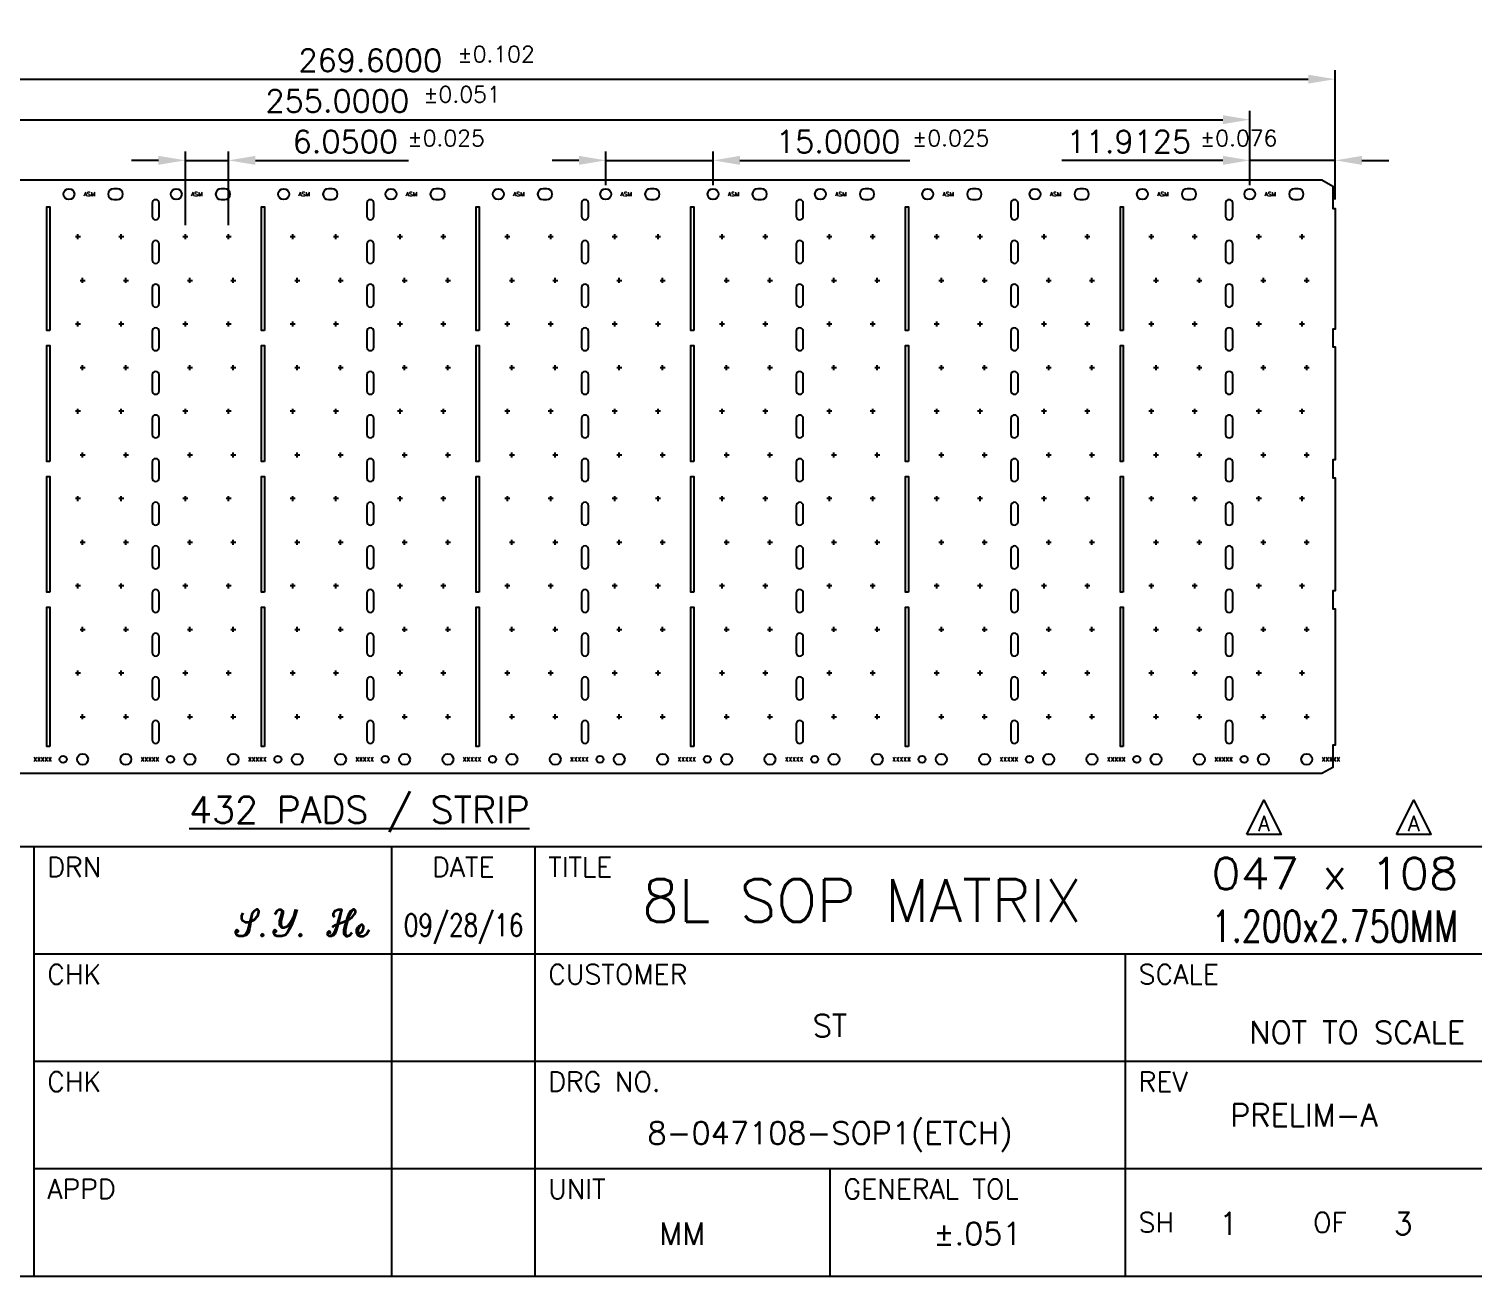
# Model space of a CAD drawing. Extents: x 5 to 821, y 9 to 392.
# Drawn here: x 114.5 to 275.9, y 9 to 148.5 of the extents above; entities that cross this region are included whole.
import ezdxf
from ezdxf.enums import TextEntityAlignment as Align
from ezdxf.lldxf.tags import DXFTag

# ---------------------------------------------------------------- set-up
doc = ezdxf.new("R2010")
doc.units = 0
doc.header["$LTSCALE"] = 8
doc.header["$MEASUREMENT"] = 0
for name, color, linetype in [('CEN', 2, 'CENTER'), ('COIN-LINE', 4, 'Continuous'), ('DIM', 7, 'Continuous'), ('DRAWING-SHEET', 6, 'Continuous'), ('LF-LINE', 1, 'Continuous'), ('PKG-OUT', 3, 'HIDDEN')]:
    doc.layers.add(name, color=color, linetype=linetype)
doc.styles.add('ROMANS', font='romans', dxfattribs={"height": 2.5})
doc.styles.add('SCRIPTC', font='scriptc', dxfattribs={"height": 2.5})
doc.styles.add('SIMPLEX', font='SIMPLEX.shx', dxfattribs={"height": 3})
tags = doc.linetypes.add('CENTER', pattern=[2, 1.25, -0.25, 0.25, -0.25]).pattern_tags.tags
tags[10:11] = [DXFTag(74, 4), DXFTag(75, 0), DXFTag(340, '0'), DXFTag(46, 1.0), DXFTag(50, 0.0), DXFTag(44, 0.0), DXFTag(45, 0.0)]
tags[8:9] = [DXFTag(74, 4), DXFTag(75, 0), DXFTag(340, '0'), DXFTag(46, 1.0), DXFTag(50, 0.0), DXFTag(44, 0.0), DXFTag(45, 0.0)]
tags[6:7] = [DXFTag(74, 4), DXFTag(75, 0), DXFTag(340, '0'), DXFTag(46, 1.0), DXFTag(50, 0.0), DXFTag(44, 0.0), DXFTag(45, 0.0)]
tags[4:5] = [DXFTag(74, 4), DXFTag(75, 0), DXFTag(340, '0'), DXFTag(46, 1.0), DXFTag(50, 0.0), DXFTag(44, 0.0), DXFTag(45, 0.0)]
tags = doc.linetypes.add('HIDDEN', pattern=[0.375, 0.25, -0.125]).pattern_tags.tags
tags[6:7] = [DXFTag(74, 4), DXFTag(75, 0), DXFTag(340, '0'), DXFTag(46, 1.0), DXFTag(50, 0.0), DXFTag(44, 0.0), DXFTag(45, 0.0)]
tags[4:5] = [DXFTag(74, 4), DXFTag(75, 0), DXFTag(340, '0'), DXFTag(46, 1.0), DXFTag(50, 0.0), DXFTag(44, 0.0), DXFTag(45, 0.0)]

# ---------------------------------------------------------------- blocks, each defined once
blk = doc.blocks.new('TABLET')
at = {"layer": 'DRAWING-SHEET'}
for p, q in [((277, 45), (115, 45)), ((277, 33), (115, 33)), ((277, 21), (115, 21)), ((204, 21), (204, 9))]:
    blk.add_line(p, q, dxfattribs=at)
blk.add_lwpolyline([(5, 392), (5, 9), (277, 9), (277, 392)], close=True, dxfattribs=at)
for points in [[(277, 57), (51, 57), (51, 9)], [(115, 57), (115, 9)], [(155, 57), (155, 9)], [(171, 57), (171, 9)], [(237, 45), (237, 9)]]:
    blk.add_lwpolyline(points, dxfattribs=at)
at = {"layer": 'DRAWING-SHEET', "color": 7, "style": 'SIMPLEX'}
for s, p in [('DRN', (116.5, 53.65)), ('TITLE', (172.5, 53.65)), ('CHK', (116.5, 41.65)), ('CUSTOMER', (172.5, 41.65)), ('SCALE', (238.5, 41.65)), ('CHK', (116.5, 29.65)), ('DRG NO.', (172.5, 29.65)), ('REV', (238.5, 29.65)), ('APPD', (116.5, 17.65)), ('UNIT', (172.5, 17.65)), ('GENERAL TOL', (205.5, 17.65))]:
    blk.add_text(s, height=2.2, dxfattribs=at).set_placement(p)
blk.add_text('DATE', height=2.2, dxfattribs=at).set_placement((163, 53.65), align=Align.CENTER)
for s, p in [('SH', (238.5, 15)), ('OF', (258, 15))]:
    blk.add_text(s, height=2.2, dxfattribs=at).set_placement(p, align=Align.MIDDLE_LEFT)

msp = doc.modelspace()

# ---------------------------------------------------------------- linework, layer by layer
at = {"layer": 'CEN'}
for p, q in [((120.22, 125.23), (119.66, 125.23)), ((119.94, 124.95), (119.94, 125.51)), ((125.06, 125.23), (124.5, 125.23)), ((124.78, 124.95), (124.78, 125.51)), ((132.22, 125.23), (131.66, 125.23)), ((131.94, 124.95), (131.94, 125.51)), ((137.06, 125.23), (136.5, 125.23)), ((136.78, 124.95), (136.78, 125.51)), ((144.22, 125.23), (143.66, 125.23)), ((143.94, 124.95), (143.94, 125.51)), ((149.06, 125.23), (148.5, 125.23)), ((148.78, 124.95), (148.78, 125.51)), ((156.22, 125.23), (155.66, 125.23)), ((155.94, 124.95), (155.94, 125.51)), ((161.06, 125.23), (160.5, 125.23)), ((160.78, 124.95), (160.78, 125.51)), ((168.22, 125.23), (167.66, 125.23)), ((167.94, 124.95), (167.94, 125.51)), ((173.06, 125.23), (172.5, 125.23)), ((172.78, 124.95), (172.78, 125.51)), ((180.22, 125.23), (179.66, 125.23)), ((179.94, 124.95), (179.94, 125.51)), ((185.06, 125.23), (184.5, 125.23)), ((184.78, 124.95), (184.78, 125.51)), ((192.22, 125.23), (191.66, 125.23)), ((191.94, 124.95), (191.94, 125.51)), ((197.06, 125.23), (196.5, 125.23)), ((196.78, 124.95), (196.78, 125.51)), ((204.22, 125.23), (203.66, 125.23)), ((203.94, 124.95), (203.94, 125.51)), ((209.06, 125.23), (208.5, 125.23)), ((208.78, 124.95), (208.78, 125.51)), ((216.22, 125.23), (215.66, 125.23)), ((215.94, 124.95), (215.94, 125.51)), ((221.06, 125.23), (220.5, 125.23)), ((220.78, 124.95), (220.78, 125.51)), ((228.22, 125.23), (227.66, 125.23)), ((227.94, 124.95), (227.94, 125.51)), ((233.06, 125.23), (232.5, 125.23)), ((232.78, 124.95), (232.78, 125.51)), ((240.22, 125.23), (239.66, 125.23)), ((239.94, 124.95), (239.94, 125.51)), ((245.06, 125.23), (244.5, 125.23)), ((244.78, 124.95), (244.78, 125.51)), ((252.22, 125.23), (251.66, 125.23)), ((251.94, 124.95), (251.94, 125.51)), ((257.06, 125.23), (256.5, 125.23)), ((256.78, 124.95), (256.78, 125.51)), ((120.17, 120.35), (120.73, 120.35)), ((120.45, 120.07), (120.45, 120.63)), ((125.01, 120.35), (125.57, 120.35)), ((125.29, 120.07), (125.29, 120.63)), ((132.17, 120.35), (132.73, 120.35)), ((132.45, 120.07), (132.45, 120.63)), ((137.01, 120.35), (137.57, 120.35)), ((137.29, 120.07), (137.29, 120.63)), ((144.17, 120.35), (144.73, 120.35)), ((144.45, 120.07), (144.45, 120.63)), ((149.01, 120.35), (149.57, 120.35)), ((149.29, 120.07), (149.29, 120.63)), ((156.17, 120.35), (156.73, 120.35)), ((156.45, 120.07), (156.45, 120.63)), ((161.01, 120.35), (161.57, 120.35)), ((161.29, 120.07), (161.29, 120.63)), ((168.17, 120.35), (168.73, 120.35)), ((168.45, 120.07), (168.45, 120.63)), ((173.01, 120.35), (173.57, 120.35)), ((173.29, 120.07), (173.29, 120.63)), ((180.17, 120.35), (180.73, 120.35)), ((180.45, 120.07), (180.45, 120.63)), ((185.01, 120.35), (185.57, 120.35)), ((185.29, 120.07), (185.29, 120.63)), ((192.17, 120.35), (192.73, 120.35)), ((192.45, 120.07), (192.45, 120.63)), ((197.01, 120.35), (197.57, 120.35)), ((197.29, 120.07), (197.29, 120.63)), ((204.17, 120.35), (204.73, 120.35)), ((204.45, 120.07), (204.45, 120.63)), ((209.01, 120.35), (209.57, 120.35)), ((209.29, 120.07), (209.29, 120.63)), ((216.17, 120.35), (216.73, 120.35)), ((216.45, 120.07), (216.45, 120.63)), ((221.01, 120.35), (221.57, 120.35)), ((221.29, 120.07), (221.29, 120.63)), ((228.17, 120.35), (228.73, 120.35)), ((228.45, 120.07), (228.45, 120.63)), ((233.01, 120.35), (233.57, 120.35)), ((233.29, 120.07), (233.29, 120.63)), ((240.17, 120.35), (240.73, 120.35)), ((240.45, 120.07), (240.45, 120.63)), ((245.01, 120.35), (245.57, 120.35)), ((245.29, 120.07), (245.29, 120.63)), ((252.17, 120.35), (252.73, 120.35)), ((252.45, 120.07), (252.45, 120.63)), ((257.01, 120.35), (257.57, 120.35)), ((257.29, 120.07), (257.29, 120.63)), ((120.22, 115.47), (119.66, 115.47)), ((119.94, 115.19), (119.94, 115.75)), ((125.06, 115.47), (124.5, 115.47)), ((124.78, 115.19), (124.78, 115.75)), ((132.22, 115.47), (131.66, 115.47)), ((131.94, 115.19), (131.94, 115.75)), ((137.06, 115.47), (136.5, 115.47)), ((136.78, 115.19), (136.78, 115.75)), ((144.22, 115.47), (143.66, 115.47)), ((143.94, 115.19), (143.94, 115.75)), ((149.06, 115.47), (148.5, 115.47)), ((148.78, 115.19), (148.78, 115.75)), ((156.22, 115.47), (155.66, 115.47)), ((155.94, 115.19), (155.94, 115.75)), ((161.06, 115.47), (160.5, 115.47)), ((160.78, 115.19), (160.78, 115.75)), ((168.22, 115.47), (167.66, 115.47)), ((167.94, 115.19), (167.94, 115.75)), ((173.06, 115.47), (172.5, 115.47)), ((172.78, 115.19), (172.78, 115.75)), ((180.22, 115.47), (179.66, 115.47)), ((179.94, 115.19), (179.94, 115.75)), ((185.06, 115.47), (184.5, 115.47)), ((184.78, 115.19), (184.78, 115.75)), ((192.22, 115.47), (191.66, 115.47)), ((191.94, 115.19), (191.94, 115.75)), ((197.06, 115.47), (196.5, 115.47)), ((196.78, 115.19), (196.78, 115.75)), ((204.22, 115.47), (203.66, 115.47)), ((203.94, 115.19), (203.94, 115.75)), ((209.06, 115.47), (208.5, 115.47)), ((208.78, 115.19), (208.78, 115.75)), ((216.22, 115.47), (215.66, 115.47)), ((215.94, 115.19), (215.94, 115.75)), ((221.06, 115.47), (220.5, 115.47)), ((220.78, 115.19), (220.78, 115.75)), ((228.22, 115.47), (227.66, 115.47)), ((227.94, 115.19), (227.94, 115.75)), ((233.06, 115.47), (232.5, 115.47)), ((232.78, 115.19), (232.78, 115.75)), ((240.22, 115.47), (239.66, 115.47)), ((239.94, 115.19), (239.94, 115.75)), ((245.06, 115.47), (244.5, 115.47)), ((244.78, 115.19), (244.78, 115.75)), ((252.22, 115.47), (251.66, 115.47)), ((251.94, 115.19), (251.94, 115.75)), ((257.06, 115.47), (256.5, 115.47)), ((256.78, 115.19), (256.78, 115.75)), ((120.17, 110.59), (120.73, 110.59)), ((120.45, 110.31), (120.45, 110.87)), ((125.01, 110.59), (125.57, 110.59)), ((125.29, 110.31), (125.29, 110.87)), ((132.17, 110.59), (132.73, 110.59)), ((132.45, 110.31), (132.45, 110.87)), ((137.01, 110.59), (137.57, 110.59)), ((137.29, 110.31), (137.29, 110.87)), ((144.17, 110.59), (144.73, 110.59)), ((144.45, 110.31), (144.45, 110.87)), ((149.01, 110.59), (149.57, 110.59)), ((149.29, 110.31), (149.29, 110.87)), ((156.17, 110.59), (156.73, 110.59)), ((156.45, 110.31), (156.45, 110.87)), ((161.01, 110.59), (161.57, 110.59)), ((161.29, 110.31), (161.29, 110.87)), ((168.17, 110.59), (168.73, 110.59)), ((168.45, 110.31), (168.45, 110.87)), ((173.01, 110.59), (173.57, 110.59)), ((173.29, 110.31), (173.29, 110.87)), ((180.17, 110.59), (180.73, 110.59)), ((180.45, 110.31), (180.45, 110.87)), ((185.01, 110.59), (185.57, 110.59)), ((185.29, 110.31), (185.29, 110.87)), ((192.17, 110.59), (192.73, 110.59)), ((192.45, 110.31), (192.45, 110.87)), ((197.01, 110.59), (197.57, 110.59)), ((197.29, 110.31), (197.29, 110.87)), ((204.17, 110.59), (204.73, 110.59)), ((204.45, 110.31), (204.45, 110.87)), ((209.01, 110.59), (209.57, 110.59)), ((209.29, 110.31), (209.29, 110.87)), ((216.17, 110.59), (216.73, 110.59)), ((216.45, 110.31), (216.45, 110.87)), ((221.01, 110.59), (221.57, 110.59)), ((221.29, 110.31), (221.29, 110.87)), ((228.17, 110.59), (228.73, 110.59)), ((228.45, 110.31), (228.45, 110.87)), ((233.01, 110.59), (233.57, 110.59)), ((233.29, 110.31), (233.29, 110.87)), ((240.17, 110.59), (240.73, 110.59)), ((240.45, 110.31), (240.45, 110.87)), ((245.01, 110.59), (245.57, 110.59)), ((245.29, 110.31), (245.29, 110.87)), ((252.17, 110.59), (252.73, 110.59)), ((252.45, 110.31), (252.45, 110.87)), ((257.01, 110.59), (257.57, 110.59)), ((257.29, 110.31), (257.29, 110.87)), ((120.22, 105.71), (119.66, 105.71)), ((119.94, 105.43), (119.94, 105.99)), ((125.06, 105.71), (124.5, 105.71)), ((124.78, 105.43), (124.78, 105.99)), ((132.22, 105.71), (131.66, 105.71)), ((131.94, 105.43), (131.94, 105.99)), ((137.06, 105.71), (136.5, 105.71)), ((136.78, 105.43), (136.78, 105.99)), ((144.22, 105.71), (143.66, 105.71)), ((143.94, 105.43), (143.94, 105.99)), ((149.06, 105.71), (148.5, 105.71)), ((148.78, 105.43), (148.78, 105.99)), ((156.22, 105.71), (155.66, 105.71)), ((155.94, 105.43), (155.94, 105.99)), ((161.06, 105.71), (160.5, 105.71)), ((160.78, 105.43), (160.78, 105.99)), ((168.22, 105.71), (167.66, 105.71)), ((167.94, 105.43), (167.94, 105.99)), ((173.06, 105.71), (172.5, 105.71)), ((172.78, 105.43), (172.78, 105.99)), ((180.22, 105.71), (179.66, 105.71)), ((179.94, 105.43), (179.94, 105.99)), ((185.06, 105.71), (184.5, 105.71)), ((184.78, 105.43), (184.78, 105.99)), ((192.22, 105.71), (191.66, 105.71)), ((191.94, 105.43), (191.94, 105.99)), ((197.06, 105.71), (196.5, 105.71)), ((196.78, 105.43), (196.78, 105.99)), ((204.22, 105.71), (203.66, 105.71)), ((203.94, 105.43), (203.94, 105.99)), ((209.06, 105.71), (208.5, 105.71)), ((208.78, 105.43), (208.78, 105.99)), ((216.22, 105.71), (215.66, 105.71)), ((215.94, 105.43), (215.94, 105.99)), ((221.06, 105.71), (220.5, 105.71)), ((220.78, 105.43), (220.78, 105.99)), ((228.22, 105.71), (227.66, 105.71)), ((227.94, 105.43), (227.94, 105.99)), ((233.06, 105.71), (232.5, 105.71)), ((232.78, 105.43), (232.78, 105.99)), ((240.22, 105.71), (239.66, 105.71)), ((239.94, 105.43), (239.94, 105.99)), ((245.06, 105.71), (244.5, 105.71)), ((244.78, 105.43), (244.78, 105.99)), ((252.22, 105.71), (251.66, 105.71)), ((251.94, 105.43), (251.94, 105.99)), ((257.06, 105.71), (256.5, 105.71)), ((256.78, 105.43), (256.78, 105.99)), ((120.17, 100.83), (120.73, 100.83)), ((120.45, 100.55), (120.45, 101.11)), ((125.01, 100.83), (125.57, 100.83)), ((125.29, 100.55), (125.29, 101.11)), ((132.17, 100.83), (132.73, 100.83)), ((132.45, 100.55), (132.45, 101.11)), ((137.01, 100.83), (137.57, 100.83)), ((137.29, 100.55), (137.29, 101.11)), ((144.17, 100.83), (144.73, 100.83)), ((144.45, 100.55), (144.45, 101.11)), ((149.01, 100.83), (149.57, 100.83)), ((149.29, 100.55), (149.29, 101.11)), ((156.17, 100.83), (156.73, 100.83)), ((156.45, 100.55), (156.45, 101.11)), ((161.01, 100.83), (161.57, 100.83)), ((161.29, 100.55), (161.29, 101.11)), ((168.17, 100.83), (168.73, 100.83)), ((168.45, 100.55), (168.45, 101.11)), ((173.01, 100.83), (173.57, 100.83)), ((173.29, 100.55), (173.29, 101.11)), ((180.17, 100.83), (180.73, 100.83)), ((180.45, 100.55), (180.45, 101.11)), ((185.01, 100.83), (185.57, 100.83)), ((185.29, 100.55), (185.29, 101.11)), ((192.17, 100.83), (192.73, 100.83)), ((192.45, 100.55), (192.45, 101.11)), ((197.01, 100.83), (197.57, 100.83)), ((197.29, 100.55), (197.29, 101.11)), ((204.17, 100.83), (204.73, 100.83)), ((204.45, 100.55), (204.45, 101.11)), ((209.01, 100.83), (209.57, 100.83)), ((209.29, 100.55), (209.29, 101.11)), ((216.17, 100.83), (216.73, 100.83)), ((216.45, 100.55), (216.45, 101.11)), ((221.01, 100.83), (221.57, 100.83)), ((221.29, 100.55), (221.29, 101.11)), ((228.17, 100.83), (228.73, 100.83)), ((228.45, 100.55), (228.45, 101.11)), ((233.01, 100.83), (233.57, 100.83)), ((233.29, 100.55), (233.29, 101.11)), ((240.17, 100.83), (240.73, 100.83)), ((240.45, 100.55), (240.45, 101.11)), ((245.01, 100.83), (245.57, 100.83)), ((245.29, 100.55), (245.29, 101.11)), ((252.17, 100.83), (252.73, 100.83)), ((252.45, 100.55), (252.45, 101.11)), ((257.01, 100.83), (257.57, 100.83)), ((257.29, 100.55), (257.29, 101.11)), ((120.22, 95.95), (119.66, 95.95)), ((119.94, 95.67), (119.94, 96.23)), ((125.06, 95.95), (124.5, 95.95)), ((124.78, 95.67), (124.78, 96.23)), ((132.22, 95.95), (131.66, 95.95)), ((131.94, 95.67), (131.94, 96.23)), ((137.06, 95.95), (136.5, 95.95)), ((136.78, 95.67), (136.78, 96.23)), ((144.22, 95.95), (143.66, 95.95)), ((143.94, 95.67), (143.94, 96.23)), ((149.06, 95.95), (148.5, 95.95)), ((148.78, 95.67), (148.78, 96.23)), ((156.22, 95.95), (155.66, 95.95)), ((155.94, 95.67), (155.94, 96.23)), ((161.06, 95.95), (160.5, 95.95)), ((160.78, 95.67), (160.78, 96.23)), ((168.22, 95.95), (167.66, 95.95)), ((167.94, 95.67), (167.94, 96.23)), ((173.06, 95.95), (172.5, 95.95)), ((172.78, 95.67), (172.78, 96.23)), ((180.22, 95.95), (179.66, 95.95)), ((179.94, 95.67), (179.94, 96.23)), ((185.06, 95.95), (184.5, 95.95)), ((184.78, 95.67), (184.78, 96.23)), ((192.22, 95.95), (191.66, 95.95)), ((191.94, 95.67), (191.94, 96.23)), ((197.06, 95.95), (196.5, 95.95)), ((196.78, 95.67), (196.78, 96.23)), ((204.22, 95.95), (203.66, 95.95)), ((203.94, 95.67), (203.94, 96.23)), ((209.06, 95.95), (208.5, 95.95)), ((208.78, 95.67), (208.78, 96.23)), ((216.22, 95.95), (215.66, 95.95)), ((215.94, 95.67), (215.94, 96.23)), ((221.06, 95.95), (220.5, 95.95)), ((220.78, 95.67), (220.78, 96.23)), ((228.22, 95.95), (227.66, 95.95)), ((227.94, 95.67), (227.94, 96.23)), ((233.06, 95.95), (232.5, 95.95)), ((232.78, 95.67), (232.78, 96.23)), ((240.22, 95.95), (239.66, 95.95)), ((239.94, 95.67), (239.94, 96.23)), ((245.06, 95.95), (244.5, 95.95)), ((244.78, 95.67), (244.78, 96.23)), ((252.22, 95.95), (251.66, 95.95)), ((251.94, 95.67), (251.94, 96.23)), ((257.06, 95.95), (256.5, 95.95)), ((256.78, 95.67), (256.78, 96.23)), ((120.17, 91.07), (120.73, 91.07)), ((120.45, 90.79), (120.45, 91.35)), ((125.01, 91.07), (125.57, 91.07)), ((125.29, 90.79), (125.29, 91.35)), ((132.17, 91.07), (132.73, 91.07)), ((132.45, 90.79), (132.45, 91.35)), ((137.01, 91.07), (137.57, 91.07)), ((137.29, 90.79), (137.29, 91.35)), ((144.17, 91.07), (144.73, 91.07)), ((144.45, 90.79), (144.45, 91.35)), ((149.01, 91.07), (149.57, 91.07)), ((149.29, 90.79), (149.29, 91.35)), ((156.17, 91.07), (156.73, 91.07)), ((156.45, 90.79), (156.45, 91.35)), ((161.01, 91.07), (161.57, 91.07)), ((161.29, 90.79), (161.29, 91.35)), ((168.17, 91.07), (168.73, 91.07)), ((168.45, 90.79), (168.45, 91.35)), ((173.01, 91.07), (173.57, 91.07)), ((173.29, 90.79), (173.29, 91.35)), ((180.17, 91.07), (180.73, 91.07)), ((180.45, 90.79), (180.45, 91.35)), ((185.01, 91.07), (185.57, 91.07)), ((185.29, 90.79), (185.29, 91.35)), ((192.17, 91.07), (192.73, 91.07)), ((192.45, 90.79), (192.45, 91.35)), ((197.01, 91.07), (197.57, 91.07)), ((197.29, 90.79), (197.29, 91.35)), ((204.17, 91.07), (204.73, 91.07)), ((204.45, 90.79), (204.45, 91.35)), ((209.01, 91.07), (209.57, 91.07)), ((209.29, 90.79), (209.29, 91.35)), ((216.17, 91.07), (216.73, 91.07)), ((216.45, 90.79), (216.45, 91.35)), ((221.01, 91.07), (221.57, 91.07)), ((221.29, 90.79), (221.29, 91.35)), ((228.17, 91.07), (228.73, 91.07)), ((228.45, 90.79), (228.45, 91.35)), ((233.01, 91.07), (233.57, 91.07)), ((233.29, 90.79), (233.29, 91.35)), ((240.17, 91.07), (240.73, 91.07)), ((240.45, 90.79), (240.45, 91.35)), ((245.01, 91.07), (245.57, 91.07)), ((245.29, 90.79), (245.29, 91.35)), ((252.17, 91.07), (252.73, 91.07)), ((252.45, 90.79), (252.45, 91.35)), ((257.01, 91.07), (257.57, 91.07)), ((257.29, 90.79), (257.29, 91.35)), ((120.22, 86.19), (119.66, 86.19)), ((119.94, 85.91), (119.94, 86.47)), ((125.06, 86.19), (124.5, 86.19)), ((124.78, 85.91), (124.78, 86.47)), ((132.22, 86.19), (131.66, 86.19)), ((131.94, 85.91), (131.94, 86.47)), ((137.06, 86.19), (136.5, 86.19)), ((136.78, 85.91), (136.78, 86.47)), ((144.22, 86.19), (143.66, 86.19)), ((143.94, 85.91), (143.94, 86.47)), ((149.06, 86.19), (148.5, 86.19)), ((148.78, 85.91), (148.78, 86.47)), ((156.22, 86.19), (155.66, 86.19)), ((155.94, 85.91), (155.94, 86.47)), ((161.06, 86.19), (160.5, 86.19)), ((160.78, 85.91), (160.78, 86.47)), ((168.22, 86.19), (167.66, 86.19)), ((167.94, 85.91), (167.94, 86.47)), ((173.06, 86.19), (172.5, 86.19)), ((172.78, 85.91), (172.78, 86.47)), ((180.22, 86.19), (179.66, 86.19)), ((179.94, 85.91), (179.94, 86.47)), ((185.06, 86.19), (184.5, 86.19)), ((184.78, 85.91), (184.78, 86.47)), ((192.22, 86.19), (191.66, 86.19)), ((191.94, 85.91), (191.94, 86.47)), ((197.06, 86.19), (196.5, 86.19)), ((196.78, 85.91), (196.78, 86.47)), ((204.22, 86.19), (203.66, 86.19)), ((203.94, 85.91), (203.94, 86.47)), ((209.06, 86.19), (208.5, 86.19)), ((208.78, 85.91), (208.78, 86.47)), ((216.22, 86.19), (215.66, 86.19)), ((215.94, 85.91), (215.94, 86.47)), ((221.06, 86.19), (220.5, 86.19)), ((220.78, 85.91), (220.78, 86.47)), ((228.22, 86.19), (227.66, 86.19)), ((227.94, 85.91), (227.94, 86.47)), ((233.06, 86.19), (232.5, 86.19)), ((232.78, 85.91), (232.78, 86.47)), ((240.22, 86.19), (239.66, 86.19)), ((239.94, 85.91), (239.94, 86.47)), ((245.06, 86.19), (244.5, 86.19)), ((244.78, 85.91), (244.78, 86.47)), ((252.22, 86.19), (251.66, 86.19)), ((251.94, 85.91), (251.94, 86.47)), ((257.06, 86.19), (256.5, 86.19)), ((256.78, 85.91), (256.78, 86.47)), ((120.17, 81.31), (120.73, 81.31)), ((120.45, 81.03), (120.45, 81.59)), ((125.01, 81.31), (125.57, 81.31)), ((125.29, 81.03), (125.29, 81.59)), ((132.17, 81.31), (132.73, 81.31)), ((132.45, 81.03), (132.45, 81.59)), ((137.01, 81.31), (137.57, 81.31)), ((137.29, 81.03), (137.29, 81.59)), ((144.17, 81.31), (144.73, 81.31)), ((144.45, 81.03), (144.45, 81.59)), ((149.01, 81.31), (149.57, 81.31)), ((149.29, 81.03), (149.29, 81.59)), ((156.17, 81.31), (156.73, 81.31)), ((156.45, 81.03), (156.45, 81.59)), ((161.01, 81.31), (161.57, 81.31)), ((161.29, 81.03), (161.29, 81.59)), ((168.17, 81.31), (168.73, 81.31)), ((168.45, 81.03), (168.45, 81.59)), ((173.01, 81.31), (173.57, 81.31)), ((173.29, 81.03), (173.29, 81.59)), ((180.17, 81.31), (180.73, 81.31)), ((180.45, 81.03), (180.45, 81.59)), ((185.01, 81.31), (185.57, 81.31)), ((185.29, 81.03), (185.29, 81.59)), ((192.17, 81.31), (192.73, 81.31)), ((192.45, 81.03), (192.45, 81.59)), ((197.01, 81.31), (197.57, 81.31)), ((197.29, 81.03), (197.29, 81.59)), ((204.17, 81.31), (204.73, 81.31)), ((204.45, 81.03), (204.45, 81.59)), ((209.01, 81.31), (209.57, 81.31)), ((209.29, 81.03), (209.29, 81.59)), ((216.17, 81.31), (216.73, 81.31)), ((216.45, 81.03), (216.45, 81.59)), ((221.01, 81.31), (221.57, 81.31)), ((221.29, 81.03), (221.29, 81.59)), ((228.17, 81.31), (228.73, 81.31)), ((228.45, 81.03), (228.45, 81.59)), ((233.01, 81.31), (233.57, 81.31)), ((233.29, 81.03), (233.29, 81.59)), ((240.17, 81.31), (240.73, 81.31)), ((240.45, 81.03), (240.45, 81.59)), ((245.01, 81.31), (245.57, 81.31)), ((245.29, 81.03), (245.29, 81.59)), ((252.17, 81.31), (252.73, 81.31)), ((252.45, 81.03), (252.45, 81.59)), ((257.01, 81.31), (257.57, 81.31)), ((257.29, 81.03), (257.29, 81.59)), ((120.22, 76.43), (119.66, 76.43)), ((119.94, 76.15), (119.94, 76.71)), ((125.06, 76.43), (124.5, 76.43)), ((124.78, 76.15), (124.78, 76.71)), ((132.22, 76.43), (131.66, 76.43)), ((131.94, 76.15), (131.94, 76.71)), ((137.06, 76.43), (136.5, 76.43)), ((136.78, 76.15), (136.78, 76.71)), ((144.22, 76.43), (143.66, 76.43)), ((143.94, 76.15), (143.94, 76.71)), ((149.06, 76.43), (148.5, 76.43)), ((148.78, 76.15), (148.78, 76.71)), ((156.22, 76.43), (155.66, 76.43)), ((155.94, 76.15), (155.94, 76.71)), ((161.06, 76.43), (160.5, 76.43)), ((160.78, 76.15), (160.78, 76.71)), ((168.22, 76.43), (167.66, 76.43)), ((167.94, 76.15), (167.94, 76.71)), ((173.06, 76.43), (172.5, 76.43)), ((172.78, 76.15), (172.78, 76.71)), ((180.22, 76.43), (179.66, 76.43)), ((179.94, 76.15), (179.94, 76.71)), ((185.06, 76.43), (184.5, 76.43)), ((184.78, 76.15), (184.78, 76.71)), ((192.22, 76.43), (191.66, 76.43)), ((191.94, 76.15), (191.94, 76.71)), ((197.06, 76.43), (196.5, 76.43)), ((196.78, 76.15), (196.78, 76.71)), ((204.22, 76.43), (203.66, 76.43)), ((203.94, 76.15), (203.94, 76.71)), ((209.06, 76.43), (208.5, 76.43)), ((208.78, 76.15), (208.78, 76.71)), ((216.22, 76.43), (215.66, 76.43)), ((215.94, 76.15), (215.94, 76.71)), ((221.06, 76.43), (220.5, 76.43)), ((220.78, 76.15), (220.78, 76.71)), ((228.22, 76.43), (227.66, 76.43)), ((227.94, 76.15), (227.94, 76.71)), ((233.06, 76.43), (232.5, 76.43)), ((232.78, 76.15), (232.78, 76.71)), ((240.22, 76.43), (239.66, 76.43)), ((239.94, 76.15), (239.94, 76.71)), ((245.06, 76.43), (244.5, 76.43)), ((244.78, 76.15), (244.78, 76.71)), ((252.22, 76.43), (251.66, 76.43)), ((251.94, 76.15), (251.94, 76.71)), ((257.06, 76.43), (256.5, 76.43)), ((256.78, 76.15), (256.78, 76.71)), ((120.17, 71.55), (120.73, 71.55)), ((120.45, 71.27), (120.45, 71.83)), ((125.01, 71.55), (125.57, 71.55)), ((125.29, 71.27), (125.29, 71.83)), ((132.17, 71.55), (132.73, 71.55)), ((132.45, 71.27), (132.45, 71.83)), ((137.01, 71.55), (137.57, 71.55)), ((137.29, 71.27), (137.29, 71.83)), ((144.17, 71.55), (144.73, 71.55)), ((144.45, 71.27), (144.45, 71.83)), ((149.01, 71.55), (149.57, 71.55)), ((149.29, 71.27), (149.29, 71.83)), ((156.17, 71.55), (156.73, 71.55)), ((156.45, 71.27), (156.45, 71.83)), ((161.01, 71.55), (161.57, 71.55)), ((161.29, 71.27), (161.29, 71.83)), ((168.17, 71.55), (168.73, 71.55)), ((168.45, 71.27), (168.45, 71.83)), ((173.01, 71.55), (173.57, 71.55)), ((173.29, 71.27), (173.29, 71.83)), ((180.17, 71.55), (180.73, 71.55)), ((180.45, 71.27), (180.45, 71.83)), ((185.01, 71.55), (185.57, 71.55)), ((185.29, 71.27), (185.29, 71.83)), ((192.17, 71.55), (192.73, 71.55)), ((192.45, 71.27), (192.45, 71.83)), ((197.01, 71.55), (197.57, 71.55)), ((197.29, 71.27), (197.29, 71.83)), ((204.17, 71.55), (204.73, 71.55)), ((204.45, 71.27), (204.45, 71.83)), ((209.01, 71.55), (209.57, 71.55)), ((209.29, 71.27), (209.29, 71.83)), ((216.17, 71.55), (216.73, 71.55)), ((216.45, 71.27), (216.45, 71.83)), ((221.01, 71.55), (221.57, 71.55)), ((221.29, 71.27), (221.29, 71.83)), ((228.17, 71.55), (228.73, 71.55)), ((228.45, 71.27), (228.45, 71.83)), ((233.01, 71.55), (233.57, 71.55)), ((233.29, 71.27), (233.29, 71.83)), ((240.17, 71.55), (240.73, 71.55)), ((240.45, 71.27), (240.45, 71.83)), ((245.01, 71.55), (245.57, 71.55)), ((245.29, 71.27), (245.29, 71.83)), ((252.17, 71.55), (252.73, 71.55)), ((252.45, 71.27), (252.45, 71.83)), ((257.01, 71.55), (257.57, 71.55)), ((257.29, 71.27), (257.29, 71.83))]:
    msp.add_line(p, q, dxfattribs=at)
at = {"layer": 'COIN-LINE'}
msp.add_lwpolyline([(46.24, 131.59), (259, 131.59), (260.22, 130.88), (260.22, 128.4), (260.46, 128.4), (260.46, 114.91), (260.22, 114.91), (260.22, 112.91), (260.46, 112.91), (260.46, 100.27), (260.22, 100.27), (260.22, 98.27), (260.46, 98.27), (260.46, 85.63), (260.22, 85.63), (260.22, 83.63), (260.46, 83.63), (260.46, 68.37), (260.22, 68.37), (260.22, 65.89), (259, 65.19), (46.24, 65.19)], dxfattribs=at)
for points in [[(124.34, 129.38, 1), (124.34, 130.6), (123.93, 130.6, 1), (123.93, 129.38)], [(129.02, 127.53), (129.02, 128.97, 1), (128.22, 128.97), (128.22, 127.53, 1)], [(136.34, 129.38, 1), (136.34, 130.6), (135.93, 130.6, 1), (135.93, 129.38)], [(148.34, 129.38, 1), (148.34, 130.6), (147.93, 130.6, 1), (147.93, 129.38)], [(153.02, 127.53), (153.02, 128.97, 1), (152.22, 128.97), (152.22, 127.53, 1)], [(160.34, 129.38, 1), (160.34, 130.6), (159.93, 130.6, 1), (159.93, 129.38)], [(172.34, 129.38, 1), (172.34, 130.6), (171.93, 130.6, 1), (171.93, 129.38)], [(177.02, 127.53), (177.02, 128.97, 1), (176.22, 128.97), (176.22, 127.53, 1)], [(184.34, 129.38, 1), (184.34, 130.6), (183.93, 130.6, 1), (183.93, 129.38)], [(196.34, 129.38, 1), (196.34, 130.6), (195.93, 130.6, 1), (195.93, 129.38)], [(201.02, 127.53), (201.02, 128.97, 1), (200.22, 128.97), (200.22, 127.53, 1)], [(208.34, 129.38, 1), (208.34, 130.6), (207.93, 130.6, 1), (207.93, 129.38)], [(220.34, 129.38, 1), (220.34, 130.6), (219.93, 130.6, 1), (219.93, 129.38)], [(225.02, 127.53), (225.02, 128.97, 1), (224.22, 128.97), (224.22, 127.53, 1)], [(232.34, 129.38, 1), (232.34, 130.6), (231.93, 130.6, 1), (231.93, 129.38)], [(244.34, 129.38, 1), (244.34, 130.6), (243.93, 130.6, 1), (243.93, 129.38)], [(249.02, 127.53), (249.02, 128.97, 1), (248.22, 128.97), (248.22, 127.53, 1)], [(256.34, 129.38, 1), (256.34, 130.6), (255.93, 130.6, 1), (255.93, 129.38)], [(129.02, 122.65), (129.02, 124.41, 1), (128.22, 124.41), (128.22, 122.65, 1)], [(153.02, 122.65), (153.02, 124.41, 1), (152.22, 124.41), (152.22, 122.65, 1)], [(177.02, 122.65), (177.02, 124.41, 1), (176.22, 124.41), (176.22, 122.65, 1)], [(201.02, 122.65), (201.02, 124.41, 1), (200.22, 124.41), (200.22, 122.65, 1)], [(225.02, 122.65), (225.02, 124.41, 1), (224.22, 124.41), (224.22, 122.65, 1)], [(249.02, 122.65), (249.02, 124.41, 1), (248.22, 124.41), (248.22, 122.65, 1)], [(129.02, 117.77), (129.02, 119.53, 1), (128.22, 119.53), (128.22, 117.77, 1)], [(153.02, 117.77), (153.02, 119.53, 1), (152.22, 119.53), (152.22, 117.77, 1)], [(177.02, 117.77), (177.02, 119.53, 1), (176.22, 119.53), (176.22, 117.77, 1)], [(201.02, 117.77), (201.02, 119.53, 1), (200.22, 119.53), (200.22, 117.77, 1)], [(225.02, 117.77), (225.02, 119.53, 1), (224.22, 119.53), (224.22, 117.77, 1)], [(249.02, 117.77), (249.02, 119.53, 1), (248.22, 119.53), (248.22, 117.77, 1)], [(129.02, 112.89), (129.02, 114.65, 1), (128.22, 114.65), (128.22, 112.89, 1)], [(153.02, 112.89), (153.02, 114.65, 1), (152.22, 114.65), (152.22, 112.89, 1)], [(177.02, 112.89), (177.02, 114.65, 1), (176.22, 114.65), (176.22, 112.89, 1)], [(201.02, 112.89), (201.02, 114.65, 1), (200.22, 114.65), (200.22, 112.89, 1)], [(225.02, 112.89), (225.02, 114.65, 1), (224.22, 114.65), (224.22, 112.89, 1)], [(249.02, 112.89), (249.02, 114.65, 1), (248.22, 114.65), (248.22, 112.89, 1)], [(129.02, 108.01), (129.02, 109.77, 1), (128.22, 109.77), (128.22, 108.01, 1)], [(153.02, 108.01), (153.02, 109.77, 1), (152.22, 109.77), (152.22, 108.01, 1)], [(177.02, 108.01), (177.02, 109.77, 1), (176.22, 109.77), (176.22, 108.01, 1)], [(201.02, 108.01), (201.02, 109.77, 1), (200.22, 109.77), (200.22, 108.01, 1)], [(225.02, 108.01), (225.02, 109.77, 1), (224.22, 109.77), (224.22, 108.01, 1)], [(249.02, 108.01), (249.02, 109.77, 1), (248.22, 109.77), (248.22, 108.01, 1)], [(129.02, 103.13), (129.02, 104.89, 1), (128.22, 104.89), (128.22, 103.13, 1)], [(153.02, 103.13), (153.02, 104.89, 1), (152.22, 104.89), (152.22, 103.13, 1)], [(177.02, 103.13), (177.02, 104.89, 1), (176.22, 104.89), (176.22, 103.13, 1)], [(201.02, 103.13), (201.02, 104.89, 1), (200.22, 104.89), (200.22, 103.13, 1)], [(225.02, 103.13), (225.02, 104.89, 1), (224.22, 104.89), (224.22, 103.13, 1)], [(249.02, 103.13), (249.02, 104.89, 1), (248.22, 104.89), (248.22, 103.13, 1)], [(129.02, 98.25), (129.02, 100.01, 1), (128.22, 100.01), (128.22, 98.25, 1)], [(153.02, 98.25), (153.02, 100.01, 1), (152.22, 100.01), (152.22, 98.25, 1)], [(177.02, 98.25), (177.02, 100.01, 1), (176.22, 100.01), (176.22, 98.25, 1)], [(201.02, 98.25), (201.02, 100.01, 1), (200.22, 100.01), (200.22, 98.25, 1)], [(225.02, 98.25), (225.02, 100.01, 1), (224.22, 100.01), (224.22, 98.25, 1)], [(249.02, 98.25), (249.02, 100.01, 1), (248.22, 100.01), (248.22, 98.25, 1)], [(129.02, 93.37), (129.02, 95.13, 1), (128.22, 95.13), (128.22, 93.37, 1)], [(153.02, 93.37), (153.02, 95.13, 1), (152.22, 95.13), (152.22, 93.37, 1)], [(177.02, 93.37), (177.02, 95.13, 1), (176.22, 95.13), (176.22, 93.37, 1)], [(201.02, 93.37), (201.02, 95.13, 1), (200.22, 95.13), (200.22, 93.37, 1)], [(225.02, 93.37), (225.02, 95.13, 1), (224.22, 95.13), (224.22, 93.37, 1)], [(249.02, 93.37), (249.02, 95.13, 1), (248.22, 95.13), (248.22, 93.37, 1)], [(129.02, 88.49), (129.02, 90.25, 1), (128.22, 90.25), (128.22, 88.49, 1)], [(153.02, 88.49), (153.02, 90.25, 1), (152.22, 90.25), (152.22, 88.49, 1)], [(177.02, 88.49), (177.02, 90.25, 1), (176.22, 90.25), (176.22, 88.49, 1)], [(201.02, 88.49), (201.02, 90.25, 1), (200.22, 90.25), (200.22, 88.49, 1)], [(225.02, 88.49), (225.02, 90.25, 1), (224.22, 90.25), (224.22, 88.49, 1)], [(249.02, 88.49), (249.02, 90.25, 1), (248.22, 90.25), (248.22, 88.49, 1)], [(129.02, 83.61), (129.02, 85.37, 1), (128.22, 85.37), (128.22, 83.61, 1)], [(153.02, 83.61), (153.02, 85.37, 1), (152.22, 85.37), (152.22, 83.61, 1)], [(177.02, 83.61), (177.02, 85.37, 1), (176.22, 85.37), (176.22, 83.61, 1)], [(201.02, 83.61), (201.02, 85.37, 1), (200.22, 85.37), (200.22, 83.61, 1)], [(225.02, 83.61), (225.02, 85.37, 1), (224.22, 85.37), (224.22, 83.61, 1)], [(249.02, 83.61), (249.02, 85.37, 1), (248.22, 85.37), (248.22, 83.61, 1)], [(129.02, 78.73), (129.02, 80.49, 1), (128.22, 80.49), (128.22, 78.73, 1)], [(153.02, 78.73), (153.02, 80.49, 1), (152.22, 80.49), (152.22, 78.73, 1)], [(177.02, 78.73), (177.02, 80.49, 1), (176.22, 80.49), (176.22, 78.73, 1)], [(201.02, 78.73), (201.02, 80.49, 1), (200.22, 80.49), (200.22, 78.73, 1)], [(225.02, 78.73), (225.02, 80.49, 1), (224.22, 80.49), (224.22, 78.73, 1)], [(249.02, 78.73), (249.02, 80.49, 1), (248.22, 80.49), (248.22, 78.73, 1)], [(129.02, 73.85), (129.02, 75.61, 1), (128.22, 75.61), (128.22, 73.85, 1)], [(153.02, 73.85), (153.02, 75.61, 1), (152.22, 75.61), (152.22, 73.85, 1)], [(177.02, 73.85), (177.02, 75.61, 1), (176.22, 75.61), (176.22, 73.85, 1)], [(201.02, 73.85), (201.02, 75.61, 1), (200.22, 75.61), (200.22, 73.85, 1)], [(225.02, 73.85), (225.02, 75.61, 1), (224.22, 75.61), (224.22, 73.85, 1)], [(249.02, 73.85), (249.02, 75.61, 1), (248.22, 75.61), (248.22, 73.85, 1)], [(129.02, 68.97), (129.02, 70.73, 1), (128.22, 70.73), (128.22, 68.97, 1)], [(153.02, 68.97), (153.02, 70.73, 1), (152.22, 70.73), (152.22, 68.97, 1)], [(177.02, 68.97), (177.02, 70.73, 1), (176.22, 70.73), (176.22, 68.97, 1)], [(201.02, 68.97), (201.02, 70.73, 1), (200.22, 70.73), (200.22, 68.97, 1)], [(225.02, 68.97), (225.02, 70.73, 1), (224.22, 70.73), (224.22, 68.97, 1)], [(249.02, 68.97), (249.02, 70.73, 1), (248.22, 70.73), (248.22, 68.97, 1)]]:
    msp.add_lwpolyline(points, format="xyb", close=True, dxfattribs=at)
for points in [[(116.78, 114.75), (116.46, 114.75), (116.46, 128.56), (116.78, 128.56)], [(140.78, 114.75), (140.46, 114.75), (140.46, 128.56), (140.78, 128.56)], [(164.78, 114.75), (164.46, 114.75), (164.46, 128.56), (164.78, 128.56)], [(188.78, 114.75), (188.46, 114.75), (188.46, 128.56), (188.78, 128.56)], [(212.78, 114.75), (212.46, 114.75), (212.46, 128.56), (212.78, 128.56)], [(236.78, 114.75), (236.46, 114.75), (236.46, 128.56), (236.78, 128.56)], [(116.78, 100.11), (116.46, 100.11), (116.46, 113.07), (116.78, 113.07)], [(140.78, 100.11), (140.46, 100.11), (140.46, 113.07), (140.78, 113.07)], [(164.78, 100.11), (164.46, 100.11), (164.46, 113.07), (164.78, 113.07)], [(188.78, 100.11), (188.46, 100.11), (188.46, 113.07), (188.78, 113.07)], [(212.78, 100.11), (212.46, 100.11), (212.46, 113.07), (212.78, 113.07)], [(236.78, 100.11), (236.46, 100.11), (236.46, 113.07), (236.78, 113.07)], [(116.78, 85.47), (116.46, 85.47), (116.46, 98.43), (116.78, 98.43)], [(140.78, 85.47), (140.46, 85.47), (140.46, 98.43), (140.78, 98.43)], [(164.78, 85.47), (164.46, 85.47), (164.46, 98.43), (164.78, 98.43)], [(188.78, 85.47), (188.46, 85.47), (188.46, 98.43), (188.78, 98.43)], [(212.78, 85.47), (212.46, 85.47), (212.46, 98.43), (212.78, 98.43)], [(236.78, 85.47), (236.46, 85.47), (236.46, 98.43), (236.78, 98.43)], [(116.78, 68.21), (116.46, 68.21), (116.46, 83.79), (116.78, 83.79)], [(140.78, 68.21), (140.46, 68.21), (140.46, 83.79), (140.78, 83.79)], [(164.78, 68.21), (164.46, 68.21), (164.46, 83.79), (164.78, 83.79)], [(188.78, 68.21), (188.46, 68.21), (188.46, 83.79), (188.78, 83.79)], [(212.78, 68.21), (212.46, 68.21), (212.46, 83.79), (212.78, 83.79)], [(236.78, 68.21), (236.46, 68.21), (236.46, 83.79), (236.78, 83.79)], [(250.58, 58.38), (252.5, 62.22), (254.42, 58.38)], [(267.34, 58.38), (269.26, 62.22), (271.18, 58.38)]]:
    msp.add_lwpolyline(points, close=True, dxfattribs=at)
for centre, radius in [((118.93, 129.99), 0.61), ((130.93, 129.99), 0.61), ((142.93, 129.99), 0.61), ((154.93, 129.99), 0.61), ((166.93, 129.99), 0.61), ((178.93, 129.99), 0.61), ((190.93, 129.99), 0.61), ((202.93, 129.99), 0.61), ((214.93, 129.99), 0.61), ((226.93, 129.99), 0.61), ((238.93, 129.99), 0.61), ((250.93, 129.99), 0.61), ((118.29, 66.79), 0.4), ((120.45, 66.79), 0.61), ((125.29, 66.79), 0.61), ((130.29, 66.79), 0.4), ((132.45, 66.79), 0.61), ((137.29, 66.79), 0.61), ((142.29, 66.79), 0.4), ((144.45, 66.79), 0.61), ((149.29, 66.79), 0.61), ((154.29, 66.79), 0.4), ((156.45, 66.79), 0.61), ((161.29, 66.79), 0.61), ((166.29, 66.79), 0.4), ((168.45, 66.79), 0.61), ((173.29, 66.79), 0.61), ((178.29, 66.79), 0.4), ((180.45, 66.79), 0.61), ((185.29, 66.79), 0.61), ((190.29, 66.79), 0.4), ((192.45, 66.79), 0.61), ((197.29, 66.79), 0.61), ((202.29, 66.79), 0.4), ((204.45, 66.79), 0.61), ((209.29, 66.79), 0.61), ((214.29, 66.79), 0.4), ((216.45, 66.79), 0.61), ((221.29, 66.79), 0.61), ((226.29, 66.79), 0.4), ((228.45, 66.79), 0.61), ((233.29, 66.79), 0.61), ((238.29, 66.79), 0.4), ((240.45, 66.79), 0.61), ((245.29, 66.79), 0.61), ((250.29, 66.79), 0.4), ((252.45, 66.79), 0.61), ((257.29, 66.79), 0.61)]:
    msp.add_circle(centre, radius, dxfattribs=at)
at = {"layer": 'DIM'}
for p, q in [((260.46, 129.4), (260.46, 143.85)), ((47.78, 142.85), (257.46, 142.85)), ((250.93, 130.99), (250.93, 139.32)), ((49.93, 138.32), (247.93, 138.32)), ((131.94, 126.51), (131.94, 134.77)), ((136.78, 126.51), (136.78, 134.77)), ((178.93, 130.99), (178.93, 134.77)), ((190.93, 130.99), (190.93, 134.77)), ((250.93, 130.99), (250.93, 134.77)), ((128.94, 133.77), (125.94, 133.77)), ((131.94, 133.77), (136.78, 133.77)), ((139.78, 133.77), (156.87, 133.77)), ((175.93, 133.77), (172.93, 133.77)), ((178.93, 133.77), (190.93, 133.77)), ((193.93, 133.77), (212.91, 133.77)), ((247.93, 133.77), (229.9, 133.77)), ((260.46, 133.77), (250.93, 133.77)), ((263.46, 133.77), (266.46, 133.77))]:
    msp.add_line(p, q, dxfattribs=at)
for points in [[(257.46, 143.35), (257.46, 142.35), (260.46, 142.85)], [(247.93, 138.82), (247.93, 137.82), (250.93, 138.32)], [(128.94, 134.27), (128.94, 133.27), (131.94, 133.77)], [(139.78, 134.27), (139.78, 133.27), (136.78, 133.77)], [(175.93, 134.27), (175.93, 133.27), (178.93, 133.77)], [(193.93, 134.27), (193.93, 133.27), (190.93, 133.77)], [(247.93, 134.27), (247.93, 133.27), (250.93, 133.77)], [(263.46, 134.27), (263.46, 133.27), (260.46, 133.77)]]:
    msp.add_solid(points, dxfattribs=at)

# ---------------------------------------------------------------- block references
msp.add_blockref('TABLET', (0, 0))

# ---------------------------------------------------------------- texts
for s, height, style, p in [('S.Y. He', 3, 'SCRIPTC', (152.5, 47)), ('NOT TO SCALE', 2.5, 'SIMPLEX', (275, 35))]:
    msp.add_text(s, height=height, dxfattribs=dict(style=style)).set_placement(p, align=Align.RIGHT)
at = {"style": 'SIMPLEX', "width": 0.734494}
msp.add_text('09/28/16', height=2.5, dxfattribs=at).set_placement((156.36, 47), (169.73, 47), align=Align.FIT)
at = {"style": 'SIMPLEX'}
for s, p in [('ST', (204, 35)), ('8-047108-SOP1(ETCH)', (204, 23))]:
    msp.add_text(s, height=2.5, dxfattribs=at).set_placement(p, align=Align.BOTTOM_CENTER)
msp.add_text('PRELIM-A', height=2.5, dxfattribs=at).set_placement((257, 27), align=Align.MIDDLE_CENTER)
for s, p in [('MM', (187.5, 15)), ('%%P.051', (220.5, 15))]:
    msp.add_text(s, height=2.5, dxfattribs=at).set_placement(p, align=Align.TOP_CENTER)
for s, p in [('1', (247.5, 14.88)), ('3', (267, 14.88))]:
    msp.add_text(s, height=2.5, dxfattribs=at).set_placement(p, align=Align.MIDDLE_LEFT)
at = {"layer": 'COIN-LINE', "style": 'SIMPLEX'}
for p in [(251.85, 58.76), (268.61, 58.76)]:
    msp.add_text('A', height=1.73, dxfattribs=at).set_placement(p)
at = {"layer": 'DIM', "style": 'SIMPLEX'}
for s, p in [('%%p0.102', (162.36, 144.75)), ('%%p0.051', (158.55, 140.25)), ('%%p0.025', (156.77, 135.36)), ('%%p0.025', (213.18, 135.36)), ('%%p0.076', (245.37, 135.36))]:
    msp.add_text(s, height=1.8, dxfattribs=at).set_placement(p)
at = {"layer": 'DIM', "char_height": 2.5, "attachment_point": 5, "style": 'SIMPLEX'}
for s, insert in [('\\A1;269.6000', (152.62, 144.95)), ('255.0000', (148.93, 140.42)), ('6.0500', (149.83, 135.87)), ('\\A1;15.0000', (204.92, 135.87)), ('\\A1;11.9125', (237.41, 135.87))]:
    msp.add_mtext(s, dxfattribs=dict(at, insert=insert))
at = {"layer": 'LF-LINE', "style": 'ROMANS'}
msp.add_text('%%U432 PADS / STRIP', height=3, dxfattribs=at).set_placement((132.35, 59.64))
at = {"layer": 'LF-LINE', "style": 'SIMPLEX'}
for s, width, p, p2 in [('047 x 108', 1.002286, (246.65, 52.27), (274.22, 52.27)), ('1.200x2.750MM', 0.709774, (246.65, 46.38), (274.22, 46.38))]:
    msp.add_text(s, height=3.5, dxfattribs=dict(at, width=width)).set_placement(p, p2, align=Align.FIT)
msp.add_text('8L SOP MATRIX ', height=4.8, dxfattribs=at).set_placement((183, 51), align=Align.MIDDLE_LEFT)
at = {"layer": 'PKG-OUT', "style": 'SIMPLEX'}
for s, p in [('ASM', (121.22, 129.99)), ('ASM', (133.22, 129.99)), ('ASM', (145.22, 129.99)), ('ASM', (157.22, 129.99)), ('ASM', (169.22, 129.99)), ('ASM', (181.22, 129.99)), ('ASM', (193.22, 129.99)), ('ASM', (205.22, 129.99)), ('ASM', (217.22, 129.99)), ('ASM', (229.22, 129.99)), ('ASM', (241.22, 129.99)), ('ASM', (253.22, 129.99)), ('XXXXX', (115.98, 66.79)), ('XXXXX', (127.98, 66.79)), ('XXXXX', (139.98, 66.79)), ('XXXXX', (151.98, 66.79)), ('XXXXX', (163.98, 66.79)), ('XXXXX', (175.98, 66.79)), ('XXXXX', (187.98, 66.79)), ('XXXXX', (199.98, 66.79)), ('XXXXX', (211.98, 66.79)), ('XXXXX', (223.98, 66.79)), ('XXXXX', (235.98, 66.79)), ('XXXXX', (247.98, 66.79)), ('XXXXX', (259.98, 66.79))]:
    msp.add_text(s, height=0.48, dxfattribs=at).set_placement(p, align=Align.MIDDLE_CENTER)

doc.saveas('drawing.dxf')
